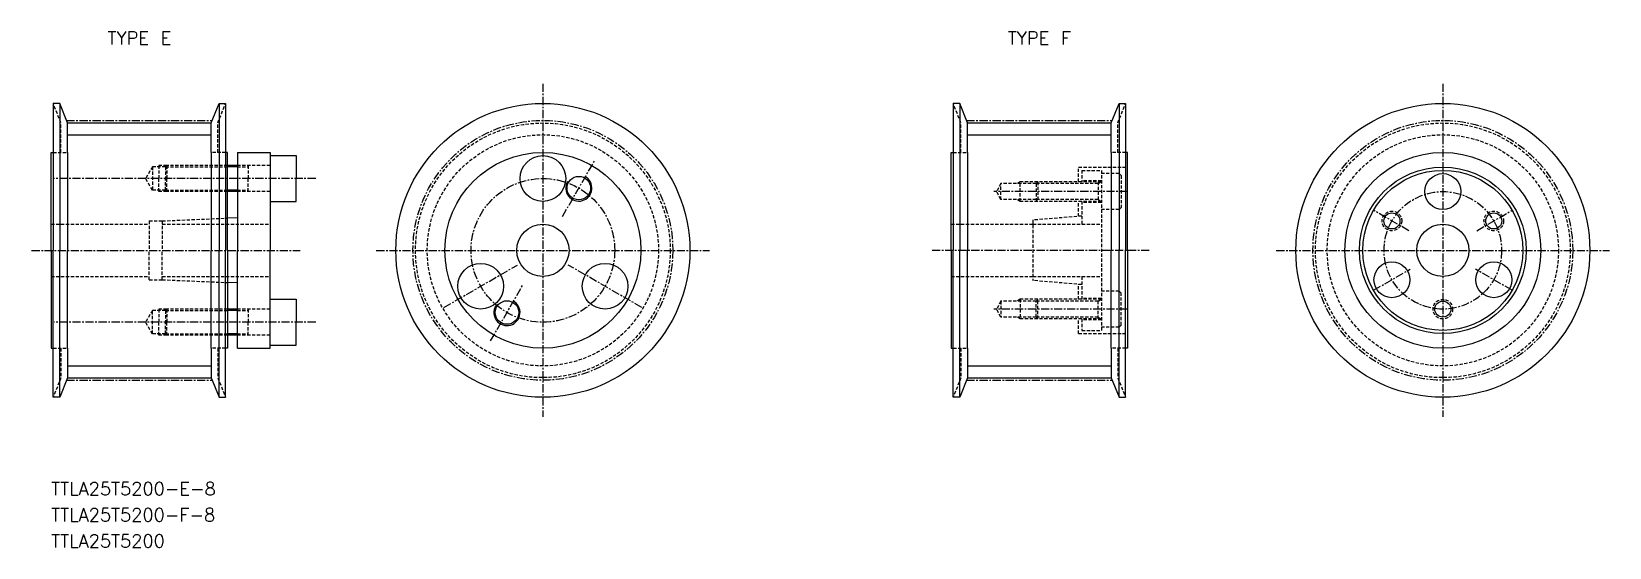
# Model space of a CAD drawing. Extents: x 3850 to 4091, y 21847 to 21926.
import ezdxf
from ezdxf.enums import TextEntityAlignment as Align

# ---------------------------------------------------------------- set-up
doc = ezdxf.new("R2010")
doc.units = 0
doc.linetypes.add('CENTER', pattern=[2, 1.25, -0.25, 0.25, -0.25])
doc.linetypes.add('DASHED', pattern=[0.75, 0.5, -0.25])
doc.layers.get('0').update_dxf_attribs({"linetype": 'CONTINUOUS'})
doc.layers.add('CENTER', color=1, linetype='CENTER')
doc.styles.add('MISUMI', font='txt.shx')

msp = doc.modelspace()

# ---------------------------------------------------------------- linework, layer by layer
at = {"color": 1, "linetype": 'CENTER'}
for p, q in [((3927.93, 21918.27), (3927.93, 21867.27)), ((4065.69, 21918.27), (4065.69, 21867.27)), ((3855, 21912.67), (3877.31, 21912.67)), ((3992.77, 21912.67), (4015.08, 21912.67)), ((3849.66, 21892.77), (3890.79, 21892.77)), ((3902.43, 21892.77), (3953.43, 21892.77)), ((4040.19, 21892.77), (4091.19, 21892.77)), ((3855, 21872.88), (3877.31, 21872.88)), ((3992.77, 21872.88), (4015.08, 21872.88))]:
    msp.add_line(p, q, dxfattribs=at)
at = {"color": 7, "linetype": 'CONTINUOUS'}
for p, q in [((3852.96, 21915.27), (3852.96, 21892.77)), ((3853.96, 21915.27), (3852.96, 21915.27)), ((3853.96, 21915.27), (3853.96, 21892.77)), ((3855.16, 21912.27), (3853.96, 21915.27)), ((3877.16, 21912.27), (3878.36, 21915.27)), ((3878.36, 21915.27), (3878.36, 21892.77)), ((3878.36, 21915.27), (3879.36, 21915.27)), ((3879.36, 21915.27), (3879.36, 21892.77)), ((3990.73, 21915.27), (3990.73, 21892.77)), ((3991.73, 21915.27), (3990.73, 21915.27)), ((3991.73, 21915.27), (3991.73, 21892.77)), ((3992.93, 21912.27), (3991.73, 21915.27)), ((4014.93, 21912.27), (4016.13, 21915.27)), ((4016.13, 21915.27), (4016.13, 21892.77)), ((4016.13, 21915.27), (4017.13, 21915.27)), ((4017.13, 21915.27), (4017.13, 21892.77)), ((3855.16, 21912.27), (3877.16, 21912.27)), ((3855.16, 21907.77), (3855.16, 21912.27)), ((3877.16, 21907.77), (3877.16, 21912.27)), ((3992.93, 21912.27), (4014.93, 21912.27)), ((3992.93, 21907.77), (3992.93, 21912.27)), ((4014.93, 21907.77), (4014.93, 21912.27)), ((3852.66, 21892.77), (3852.66, 21907.77)), ((3852.66, 21907.77), (3852.96, 21907.77)), ((3855.16, 21907.77), (3855.16, 21892.77)), ((3877.16, 21907.77), (3877.16, 21892.77)), ((3879.66, 21907.77), (3879.36, 21907.77)), ((3879.66, 21892.77), (3879.66, 21907.77)), ((3881.16, 21907.77), (3886.16, 21907.77)), ((3881.16, 21907.77), (3881.16, 21905.77)), ((3886.16, 21907.77), (3886.16, 21907.27)), ((3990.43, 21892.77), (3990.43, 21907.77)), ((3990.43, 21907.77), (3990.73, 21907.77)), ((3992.93, 21907.77), (3992.93, 21892.77)), ((4014.93, 21907.77), (4014.93, 21892.77)), ((4017.43, 21907.77), (4017.13, 21907.77)), ((4017.43, 21892.77), (4017.43, 21907.77)), ((3881.16, 21905.77), (3879.66, 21905.77)), ((3881.16, 21905.77), (3881.16, 21901.77)), ((3886.16, 21907.27), (3890.16, 21907.27)), ((3886.16, 21907.27), (3886.16, 21900.27)), ((3890.16, 21907.27), (3890.16, 21903.77)), ((3890.16, 21900.27), (3890.16, 21903.77)), ((3881.16, 21901.77), (3879.66, 21901.77)), ((3881.16, 21901.77), (3881.16, 21897.77)), ((3886.16, 21900.27), (3886.16, 21892.77)), ((3886.16, 21900.27), (3890.16, 21900.27)), ((3881.16, 21897.77), (3879.66, 21897.71)), ((3881.16, 21897.77), (3881.16, 21892.77)), ((3852.66, 21892.77), (3852.66, 21877.77)), ((3852.96, 21870.27), (3852.96, 21892.77)), ((3853.96, 21870.27), (3853.96, 21892.77)), ((3855.16, 21877.77), (3855.16, 21892.77)), ((3877.16, 21877.77), (3877.16, 21892.77)), ((3878.36, 21870.27), (3878.36, 21892.77)), ((3879.36, 21870.27), (3879.36, 21892.77)), ((3879.66, 21892.77), (3879.66, 21877.77)), ((3881.16, 21887.77), (3881.16, 21892.77)), ((3886.16, 21885.27), (3886.16, 21892.77)), ((3990.43, 21892.77), (3990.43, 21877.77)), ((3990.73, 21870.27), (3990.73, 21892.77)), ((3991.73, 21870.27), (3991.73, 21892.77)), ((3992.93, 21877.77), (3992.93, 21892.77)), ((4014.93, 21877.77), (4014.93, 21892.77)), ((4016.13, 21870.27), (4016.13, 21892.77)), ((4017.13, 21870.27), (4017.13, 21892.77)), ((4017.43, 21892.77), (4017.43, 21877.77)), ((3881.16, 21887.77), (3879.66, 21887.84)), ((3881.16, 21883.77), (3881.16, 21887.77)), ((3881.16, 21883.77), (3879.66, 21883.77)), ((3881.16, 21879.77), (3881.16, 21883.77)), ((3886.16, 21885.27), (3890.16, 21885.27)), ((3886.16, 21878.27), (3886.16, 21885.27)), ((3890.16, 21885.27), (3890.16, 21881.77)), ((3890.16, 21878.27), (3890.16, 21881.77)), ((3881.16, 21879.77), (3879.66, 21879.77)), ((3881.16, 21877.77), (3881.16, 21879.77)), ((3852.66, 21877.77), (3852.96, 21877.77)), ((3855.16, 21877.77), (3855.16, 21873.27)), ((3877.16, 21877.77), (3877.16, 21873.27)), ((3879.66, 21877.77), (3879.36, 21877.77)), ((3881.16, 21877.77), (3886.16, 21877.77)), ((3886.16, 21878.27), (3890.16, 21878.27)), ((3886.16, 21877.77), (3886.16, 21878.27)), ((3990.43, 21877.77), (3990.73, 21877.77)), ((3992.93, 21877.77), (3992.93, 21873.27)), ((4014.93, 21877.77), (4014.93, 21873.27)), ((4017.43, 21877.77), (4017.13, 21877.77)), ((3855.16, 21873.27), (3853.96, 21870.27)), ((3855.16, 21873.27), (3877.16, 21873.27)), ((3877.16, 21873.27), (3878.36, 21870.27)), ((3992.93, 21873.27), (3991.73, 21870.27)), ((3992.93, 21873.27), (4014.93, 21873.27)), ((4014.93, 21873.27), (4016.13, 21870.27)), ((3853.96, 21870.27), (3852.96, 21870.27)), ((3878.36, 21870.27), (3879.36, 21870.27)), ((3991.73, 21870.27), (3990.73, 21870.27)), ((4016.13, 21870.27), (4017.13, 21870.27))]:
    msp.add_line(p, q, dxfattribs=at)
at = {"color": 3, "linetype": 'DASHED'}
for p, q in [((3854.16, 21912.27), (3852.96, 21915.27)), ((3878.16, 21912.27), (3879.36, 21915.27)), ((3991.93, 21912.27), (3990.73, 21915.27)), ((4015.93, 21912.27), (4017.13, 21915.27)), ((3854.16, 21907.77), (3854.16, 21912.27)), ((3878.16, 21907.77), (3878.16, 21912.27)), ((3991.93, 21907.77), (3991.93, 21912.27)), ((4015.93, 21907.77), (4015.93, 21912.27)), ((3852.96, 21907.77), (3855.16, 21907.77)), ((3879.36, 21907.77), (3877.16, 21907.77)), ((3990.73, 21907.77), (3992.93, 21907.77)), ((4017.13, 21907.77), (4014.93, 21907.77)), ((3868.16, 21905.57), (3867.12, 21903.77)), ((3868.16, 21905.57), (3868.16, 21901.97)), ((3870.16, 21905.57), (3868.16, 21905.57)), ((3869.16, 21905.77), (3869.16, 21903.77)), ((3870.36, 21905.77), (3869.16, 21905.77)), ((3870.36, 21905.77), (3870.16, 21905.57)), ((3870.16, 21905.57), (3879.66, 21905.57)), ((3870.16, 21905.57), (3870.16, 21903.77)), ((3879.66, 21905.77), (3870.36, 21905.77)), ((3870.36, 21905.77), (3870.36, 21903.77)), ((3886.16, 21905.77), (3881.16, 21905.77)), ((3881.16, 21905.57), (3882.82, 21905.57)), ((3882.82, 21905.77), (3882.82, 21903.77)), ((4009.93, 21905.52), (4017.43, 21905.52)), ((4009.93, 21903.27), (4009.93, 21905.52)), ((4010.43, 21905.02), (4013.43, 21905.02)), ((4010.43, 21905.02), (4010.43, 21903.27)), ((4013.43, 21905.02), (4013.43, 21880.52)), ((3868.16, 21901.97), (3867.12, 21903.77)), ((3869.16, 21901.77), (3869.16, 21903.77)), ((3870.16, 21901.97), (3870.16, 21903.77)), ((3870.36, 21901.77), (3870.36, 21903.77)), ((3882.82, 21901.77), (3882.82, 21903.77)), ((3998.01, 21903), (3997.43, 21901.77)), ((4003.43, 21903), (3998.01, 21903)), ((3998.01, 21900.54), (3998.01, 21903)), ((4001.01, 21903.27), (4000.54, 21903)), ((4003.7, 21903.27), (4001.01, 21903.27)), ((4001.01, 21900.27), (4001.01, 21903.27)), ((4003.43, 21903), (4003.7, 21903.27)), ((4012.93, 21903), (4003.43, 21903)), ((4003.43, 21903), (4003.43, 21900.54)), ((4013.43, 21903.27), (4003.7, 21903.27)), ((4003.7, 21903.27), (4003.7, 21900.27)), ((4013.43, 21903.42), (4010.43, 21903.42)), ((4012.93, 21903.27), (4012.93, 21900.27)), ((4012.93, 21903), (4013.39, 21903.27)), ((4016.13, 21904.52), (4013.43, 21904.52)), ((4016.13, 21904.52), (4016.13, 21899.02)), ((4016.13, 21904.52), (4016.43, 21904.22)), ((4016.43, 21904.22), (4016.43, 21899.32)), ((3870.16, 21901.97), (3868.16, 21901.97)), ((3870.36, 21901.77), (3869.16, 21901.77)), ((3870.16, 21901.97), (3879.66, 21901.97)), ((3870.36, 21901.77), (3870.16, 21901.97)), ((3879.66, 21901.77), (3870.36, 21901.77)), ((3881.16, 21901.97), (3882.82, 21901.97)), ((3886.16, 21901.77), (3881.16, 21901.77)), ((3998.01, 21900.54), (3997.43, 21901.77)), ((3997.44, 21901.77), (3997.44, 21901.77)), ((3998, 21900.57), (3998, 21900.57)), ((4003.43, 21900.54), (3998, 21900.54)), ((4001, 21900.27), (4000.53, 21900.54)), ((4003.7, 21900.27), (4001, 21900.27)), ((4012.93, 21900.54), (4003.43, 21900.54)), ((4003.7, 21900.27), (4003.43, 21900.54)), ((4013.43, 21900.27), (4003.7, 21900.27)), ((4009.93, 21897.98), (4009.93, 21900.27)), ((4010.43, 21900.27), (4010.43, 21896.77)), ((4012.93, 21900.54), (4013.39, 21900.27)), ((4010.43, 21898.02), (4002.93, 21897.4)), ((4013.43, 21900.12), (4010.43, 21900.12)), ((4016.13, 21899.02), (4013.43, 21899.02)), ((4016.13, 21899.02), (4016.43, 21899.32)), ((3852.66, 21896.77), (3867.66, 21896.77)), ((3867.66, 21897.27), (3867.66, 21892.77)), ((3867.66, 21897.27), (3869.66, 21897.27)), ((3869.66, 21897.27), (3879.66, 21897.71)), ((3869.66, 21897.27), (3869.66, 21892.77)), ((3869.66, 21896.77), (3886.16, 21896.77)), ((3990.43, 21896.77), (4002.93, 21896.77)), ((4002.93, 21897.4), (4002.93, 21888.15)), ((4002.93, 21896.77), (4013.43, 21896.77)), ((3867.66, 21888.27), (3867.66, 21892.77)), ((3869.66, 21888.27), (3869.66, 21892.77)), ((3852.66, 21888.77), (3867.66, 21888.77)), ((3867.66, 21888.27), (3869.66, 21888.27)), ((3869.66, 21888.77), (3886.16, 21888.77)), ((3869.66, 21888.27), (3879.66, 21887.84)), ((3990.43, 21888.77), (4002.93, 21888.77)), ((4002.93, 21888.77), (4013.43, 21888.77)), ((4010.43, 21887.52), (4002.93, 21888.15)), ((4010.43, 21888.77), (4010.43, 21885.27)), ((4009.93, 21885.27), (4009.93, 21887.57)), ((4016.13, 21886.52), (4013.43, 21886.52)), ((4016.13, 21881.02), (4016.13, 21886.52)), ((4016.13, 21886.52), (4016.43, 21886.22)), ((4016.43, 21881.32), (4016.43, 21886.22)), ((3868.16, 21883.57), (3867.12, 21881.77)), ((3868.16, 21879.97), (3868.16, 21883.57)), ((3870.16, 21883.57), (3868.16, 21883.57)), ((3869.16, 21883.77), (3869.16, 21881.77)), ((3870.36, 21883.77), (3869.16, 21883.77)), ((3870.36, 21883.77), (3870.16, 21883.57)), ((3870.16, 21883.57), (3879.66, 21883.57)), ((3870.16, 21883.57), (3870.16, 21881.77)), ((3879.66, 21883.77), (3870.36, 21883.77)), ((3870.36, 21883.77), (3870.36, 21881.77)), ((3886.16, 21883.77), (3881.16, 21883.77)), ((3881.16, 21883.57), (3882.82, 21883.57)), ((3882.82, 21883.77), (3882.82, 21881.77)), ((3998.01, 21885), (3997.43, 21883.77)), ((3998.01, 21882.54), (3997.43, 21883.77)), ((3997.44, 21883.77), (3997.44, 21883.77)), ((4003.43, 21885), (3998, 21885)), ((3998, 21884.97), (3998, 21884.97)), ((3998.01, 21885), (3998.01, 21882.54)), ((4001, 21885.27), (4000.53, 21885)), ((4003.7, 21885.27), (4001, 21885.27)), ((4001.01, 21885.27), (4001.01, 21882.27)), ((4003.7, 21885.27), (4003.43, 21885)), ((4012.93, 21885), (4003.43, 21885)), ((4003.43, 21882.54), (4003.43, 21885)), ((4013.43, 21885.27), (4003.7, 21885.27)), ((4003.7, 21882.27), (4003.7, 21885.27)), ((4013.43, 21885.42), (4010.43, 21885.42)), ((4012.93, 21882.27), (4012.93, 21885.27)), ((4012.93, 21885), (4013.39, 21885.27)), ((3868.16, 21879.97), (3867.12, 21881.77)), ((3869.16, 21879.77), (3869.16, 21881.77)), ((3870.16, 21879.97), (3870.16, 21881.77)), ((3870.36, 21879.77), (3870.36, 21881.77)), ((3882.82, 21879.77), (3882.82, 21881.77)), ((4003.43, 21882.54), (3998.01, 21882.54)), ((4001.01, 21882.27), (4000.54, 21882.54)), ((4003.7, 21882.27), (4001.01, 21882.27)), ((4012.93, 21882.54), (4003.43, 21882.54)), ((4003.43, 21882.54), (4003.7, 21882.27)), ((4013.43, 21882.27), (4003.7, 21882.27)), ((4009.93, 21880.02), (4009.93, 21882.27)), ((4010.43, 21882.27), (4010.43, 21880.52)), ((4013.43, 21882.12), (4010.43, 21882.12)), ((4012.93, 21882.54), (4013.39, 21882.27)), ((4016.13, 21881.02), (4013.43, 21881.02)), ((4016.13, 21881.02), (4016.43, 21881.32)), ((3870.16, 21879.97), (3868.16, 21879.97)), ((3870.36, 21879.77), (3869.16, 21879.77)), ((3870.16, 21879.97), (3879.66, 21879.97)), ((3870.36, 21879.77), (3870.16, 21879.97)), ((3879.66, 21879.77), (3870.36, 21879.77)), ((3881.16, 21879.97), (3882.82, 21879.97)), ((3886.16, 21879.77), (3881.16, 21879.77)), ((4009.93, 21880.02), (4017.43, 21880.02)), ((4010.43, 21880.52), (4013.43, 21880.52)), ((3852.96, 21877.77), (3855.16, 21877.77)), ((3854.16, 21877.77), (3854.16, 21873.27)), ((3879.36, 21877.77), (3877.16, 21877.77)), ((3878.16, 21877.77), (3878.16, 21873.27)), ((3990.73, 21877.77), (3992.93, 21877.77)), ((3991.93, 21877.77), (3991.93, 21873.27)), ((4017.13, 21877.77), (4014.93, 21877.77)), ((4015.93, 21877.77), (4015.93, 21873.27)), ((3854.16, 21873.27), (3852.96, 21870.27)), ((3878.16, 21873.27), (3879.36, 21870.27)), ((3991.93, 21873.27), (3990.73, 21870.27)), ((4015.93, 21873.27), (4017.13, 21870.27))]:
    msp.add_line(p, q, dxfattribs=at)
at = {"color": 3, "linetype": 'CONTINUOUS'}
for p, q in [((3855.16, 21910.47), (3877.16, 21910.47)), ((3992.93, 21910.47), (4014.93, 21910.47)), ((3855.16, 21875.07), (3877.16, 21875.07)), ((3992.93, 21875.07), (4014.93, 21875.07))]:
    msp.add_line(p, q, dxfattribs=at)
at = {"color": 3}
for p, q in [((3881.16, 21905.57), (3879.66, 21905.57)), ((3881.16, 21901.97), (3879.66, 21901.97)), ((3881.16, 21883.57), (3879.66, 21883.57)), ((3881.16, 21879.97), (3879.66, 21879.97))]:
    msp.add_line(p, q, dxfattribs=at)
at = {"color": 7, "linetype": 'CONTINUOUS'}
for centre, radius in [((3927.93, 21892.77), 22.5), ((4065.69, 21892.77), 22.5), ((3927.93, 21892.77), 15), ((3927.93, 21892.77), 15), ((3927.93, 21892.77), 15), ((3927.93, 21892.77), 15), ((4065.69, 21892.77), 15), ((4065.69, 21892.77), 15), ((4065.69, 21892.77), 15), ((4065.69, 21892.77), 15), ((3927.93, 21903.77), 3.5), ((4065.69, 21892.77), 12.75), ((4065.69, 21892.77), 12.25), ((3933.43, 21902.3), 1.8), ((4065.69, 21901.77), 2.75), ((4057.9, 21897.27), 1.23), ((4073.49, 21897.27), 1.23), ((3927.93, 21892.77), 4), ((4065.69, 21892.77), 4), ((3918.4, 21887.27), 3.5), ((3937.45, 21887.27), 3.5), ((4057.9, 21888.27), 2.75), ((4073.49, 21888.27), 2.75), ((3922.43, 21883.25), 1.8), ((4065.69, 21883.77), 1.23)]:
    msp.add_circle(centre, radius, dxfattribs=at)
at = {"color": 1, "linetype": 'CENTER'}
for centre in [(3927.93, 21892.77), (4065.69, 21892.77)]:
    msp.add_circle(centre, 19.89, dxfattribs=at)
at = {"color": 3, "linetype": 'DASHED'}
for centre, radius in [((3927.93, 21892.77), 19.5), ((4065.69, 21892.77), 19.5), ((3927.93, 21892.77), 17.7), ((4065.69, 21892.77), 17.7), ((4057.9, 21897.27), 1.5), ((4073.49, 21897.27), 1.5), ((4065.69, 21883.77), 1.5)]:
    msp.add_circle(centre, radius, dxfattribs=at)
at = {"color": 3, "linetype": 'CONTINUOUS'}
for centre in [(3933.43, 21902.3), (3922.43, 21883.25)]:
    msp.add_arc(centre, 2, 150, 62, dxfattribs=at)
at = {"layer": 'CENTER', "color": 1, "linetype": 'CENTER'}
for p, q in [((3927.93, 21910.27), (3927.93, 21897.27)), ((3930.93, 21897.97), (3935.93, 21906.63)), ((3893.16, 21903.77), (3853.12, 21903.77)), ((4017.43, 21901.77), (3996.98, 21901.77)), ((4060.5, 21895.77), (4055.09, 21898.9)), ((4070.89, 21895.77), (4076.3, 21898.9)), ((3912.77, 21884.02), (3924.03, 21890.52)), ((3943.08, 21884.02), (3931.82, 21890.52)), ((4020.76, 21892.77), (3987.43, 21892.77)), ((4055.09, 21886.65), (4060.71, 21889.9)), ((4076.3, 21886.65), (4070.67, 21889.9)), ((3919.93, 21878.92), (3924.93, 21887.58)), ((4017.43, 21883.77), (3996.98, 21883.77)), ((3893.16, 21881.77), (3853.12, 21881.77))]:
    msp.add_line(p, q, dxfattribs=at)
for centre, radius in [((3927.93, 21892.77), 11), ((4065.69, 21892.77), 9)]:
    msp.add_circle(centre, radius, dxfattribs=at)

# ---------------------------------------------------------------- texts
at = {"color": 7, "linetype": 'CONTINUOUS', "style": 'MISUMI'}
for s, p in [('TYPE E', (3866.16, 21925.27)), ('TYPE F', (4003.93, 21925.27))]:
    msp.add_text(s, height=2, dxfattribs=at).set_placement(p, align=Align.MIDDLE_CENTER)
for s, p in [('TTLA25T5200-E-8', (3852.66, 21855.27)), ('TTLA25T5200-F-8', (3852.66, 21851.27)), ('TTLA25T5200', (3852.66, 21847.27))]:
    msp.add_text(s, height=2, dxfattribs=at).set_placement(p)

doc.saveas('drawing.dxf')
